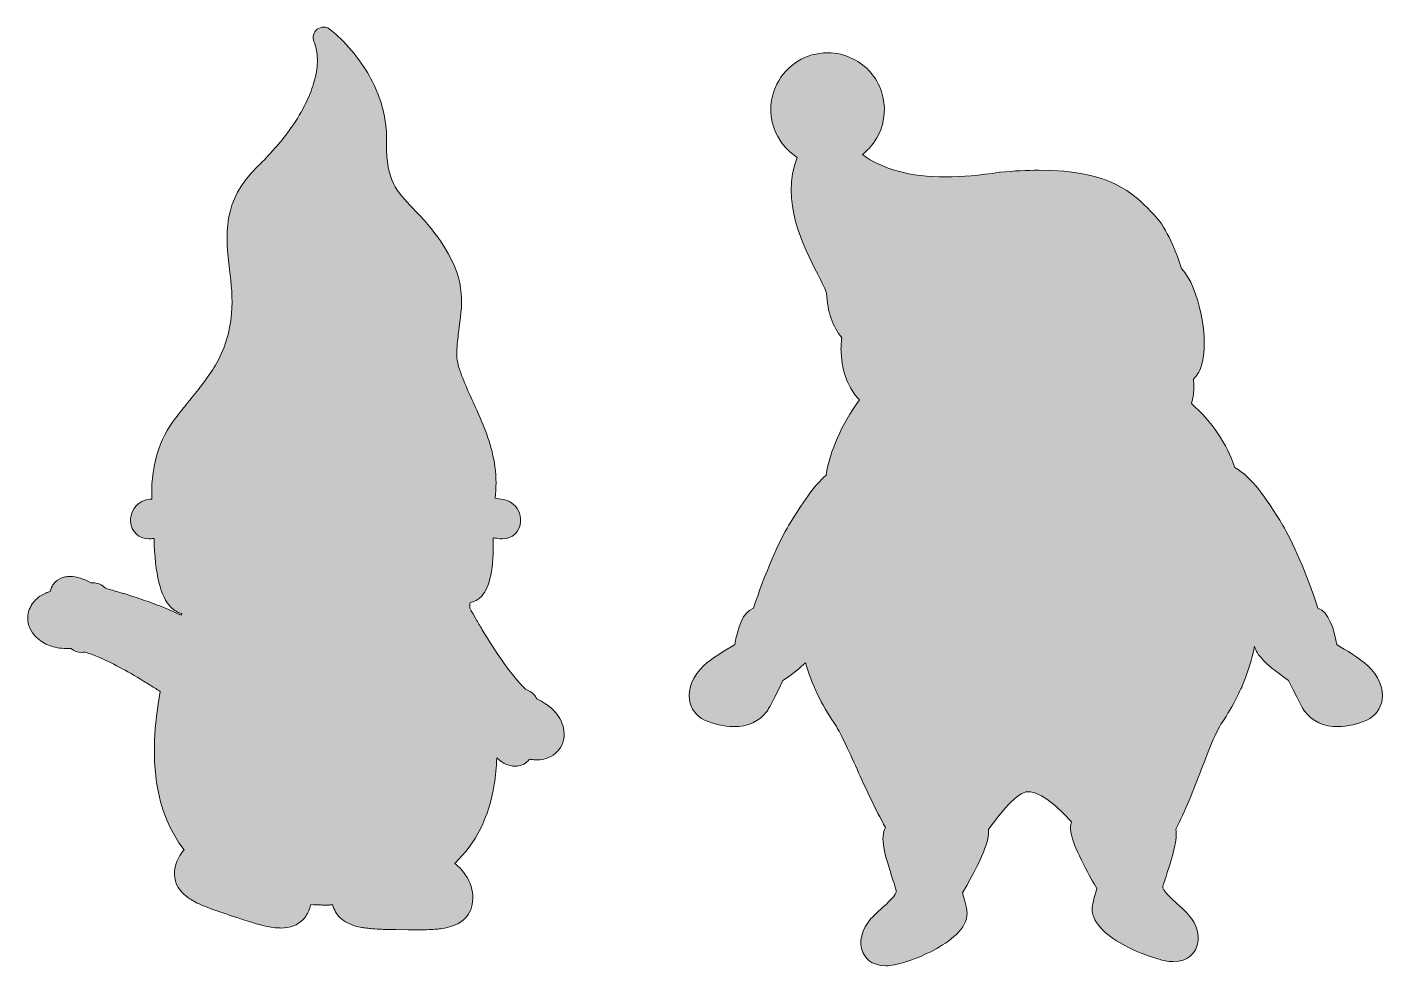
# Model space of a CAD drawing. Header units: inches. Extents: x -261 to 5410, y -3803 to -146.
# Drawn here: x 4453 to 5410, y -3803 to -3141 of the extents above; entities that cross this region are included whole.
import ezdxf

# ---------------------------------------------------------------- set-up
doc = ezdxf.new("R2010")
doc.units = ezdxf.units.IN
doc.header["$MEASUREMENT"] = 0
doc.layers.add('Layer 1', color=7, linetype='Continuous')

# ---------------------------------------------------------------- blocks, each defined once
blk = doc.blocks.new('block 44')
at = {"layer": 'Layer 1', "true_color": 0x2d2932}
h = blk.add_hatch(color=250, dxfattribs=at)
h.dxf.hatch_style = 2
edge = h.paths.add_edge_path()
edge.add_spline(control_points=[(4831.18, -3635.01), (4832.49, -3640.85), (4831.34, -3646.38), (4827.97, -3650.59), (4827.46, -3651.23), (4826.85, -3651.87), (4826.12, -3652.54), (4825.43, -3653.16), (4824.67, -3653.75), (4823.85, -3654.29), (4821.9, -3655.58), (4819.7, -3656.51), (4817.3, -3657.06), (4815.59, -3657.46), (4813.84, -3657.66), (4812.11, -3657.66), (4811.89, -3657.66), (4811.68, -3657.66), (4811.47, -3657.65), (4809.99, -3657.6), (4808.57, -3657.44), (4807.2, -3657.16), (4807.14, -3657.23), (4807.09, -3657.3), (4807.03, -3657.37), (4806.02, -3658.67), (4804.74, -3659.75), (4803.24, -3660.59), (4802.9, -3660.78), (4802.55, -3660.96), (4802.18, -3661.12), (4800.65, -3661.82), (4798.98, -3662.17), (4797.23, -3662.17), (4796.6, -3662.17), (4795.98, -3662.12), (4795.31, -3662.03), (4790.8, -3661.39), (4787, -3658.71), (4784.6, -3656.57), (4784.45, -3656.44), (4784.3, -3656.3), (4784.15, -3656.16), (4783.95, -3662.74), (4783.36, -3669.05), (4782.41, -3675.01), (4778.71, -3698.05), (4769.35, -3716.72), (4754.57, -3730.63), (4757.63, -3733.14), (4760.21, -3735.95), (4762.23, -3738.99), (4765.6, -3744.08), (4767.35, -3749.76), (4767.28, -3755.41), (4767.2, -3761.31), (4765.26, -3766.13), (4761.51, -3769.73), (4760.45, -3770.75), (4759.23, -3771.68), (4757.9, -3772.48), (4754.65, -3774.44), (4750.61, -3775.77), (4745.54, -3776.56), (4744.92, -3776.66), (4744.28, -3776.75), (4743.63, -3776.83), (4742.31, -3776.99), (4740.89, -3777.13), (4739.41, -3777.23), (4737.39, -3777.37), (4735.21, -3777.46), (4732.74, -3777.5), (4731.47, -3777.52), (4730.19, -3777.53), (4728.91, -3777.53), (4728.91, -3777.53), (4728.75, -3777.53), (4728.75, -3777.53), (4726.36, -3777.53), (4723.91, -3777.5), (4721.37, -3777.46), (4721.37, -3777.46), (4713.09, -3777.35), (4713.09, -3777.35), (4710.75, -3777.32), (4708.49, -3777.29), (4706.31, -3777.24), (4704.72, -3777.2), (4703.18, -3777.15), (4701.67, -3777.09), (4699.18, -3776.98), (4697, -3776.84), (4695.02, -3776.65), (4693.8, -3776.53), (4692.61, -3776.4), (4691.46, -3776.23), (4690.58, -3776.11), (4689.72, -3775.97), (4688.88, -3775.82), (4687.28, -3775.52), (4685.87, -3775.2), (4684.57, -3774.84), (4682.53, -3774.26), (4680.63, -3773.53), (4678.93, -3772.66), (4676.93, -3771.65), (4675.18, -3770.42), (4673.71, -3769.02), (4671.11, -3766.53), (4669.37, -3763.48), (4668.52, -3759.92), (4667.86, -3759.94), (4667.2, -3759.95), (4666.54, -3759.97), (4666.17, -3760.02), (4665.79, -3760.05), (4665.42, -3760.05), (4665, -3760.05), (4664.6, -3760.04), (4664.2, -3760.04), (4664.2, -3760.04), (4663.44, -3760.02), (4663.44, -3760.02), (4663.44, -3760.02), (4662.58, -3760.04), (4662.58, -3760.04), (4662.31, -3760.06), (4662.03, -3760.07), (4661.76, -3760.07), (4661.28, -3760.07), (4660.82, -3760.03), (4660.38, -3759.97), (4657.9, -3759.91), (4655.42, -3759.82), (4652.98, -3759.69), (4652.79, -3760.49), (4652.57, -3761.27), (4652.31, -3762.05), (4651.36, -3764.91), (4650.02, -3767.39), (4648.32, -3769.42), (4648.03, -3769.76), (4647.74, -3770.07), (4647.44, -3770.38), (4643.67, -3774.27), (4638.43, -3776.24), (4631.88, -3776.24), (4630.65, -3776.24), (4629.35, -3776.17), (4627.91, -3776.02), (4626.12, -3775.84), (4624.26, -3775.55), (4622.21, -3775.12), (4620.51, -3774.77), (4618.73, -3774.35), (4616.78, -3773.83), (4616.78, -3773.83), (4616.61, -3773.78), (4616.61, -3773.78), (4615.25, -3773.41), (4613.85, -3773.01), (4612.42, -3772.58), (4611.55, -3772.32), (4610.67, -3772.04), (4609.78, -3771.76), (4609.78, -3771.76), (4609.57, -3771.7), (4609.57, -3771.7), (4606.69, -3770.79), (4603.69, -3769.8), (4600.58, -3768.76), (4600.58, -3768.76), (4595.48, -3767.07), (4595.48, -3767.07), (4591.42, -3765.73), (4587.57, -3764.46), (4583.95, -3763.15), (4581.38, -3762.23), (4579.16, -3761.36), (4577.14, -3760.51), (4575.12, -3759.65), (4573.33, -3758.82), (4571.69, -3757.96), (4570.17, -3757.16), (4568.84, -3756.38), (4567.61, -3755.58), (4567.18, -3755.29), (4566.78, -3755.01), (4566.38, -3754.72), (4564.25, -3753.19), (4562.44, -3751.51), (4561.01, -3749.73), (4556.7, -3744.36), (4555.65, -3737.81), (4557.98, -3730.79), (4558.62, -3728.87), (4559.51, -3726.97), (4560.63, -3725.12), (4561.51, -3723.69), (4562.52, -3722.33), (4563.65, -3721.05), (4543.46, -3695.26), (4537.8, -3657.78), (4546.81, -3609.48), (4546.58, -3609.33), (4546.35, -3609.19), (4546.12, -3609.04), (4545.01, -3608.32), (4543.88, -3607.6), (4542.74, -3606.87), (4541.56, -3606.12), (4540.4, -3605.39), (4539.23, -3604.66), (4537.87, -3603.81), (4536.48, -3602.96), (4535.08, -3602.1), (4522.82, -3594.63), (4512.17, -3588.95), (4503.43, -3585.23), (4501.97, -3584.61), (4500.54, -3584.03), (4499.18, -3583.52), (4498.05, -3583.09), (4496.94, -3582.69), (4495.85, -3582.33), (4495.85, -3582.33), (4495.67, -3582.3), (4495.67, -3582.3), (4495.67, -3582.3), (4495.39, -3582.18), (4495.39, -3582.18), (4494.76, -3581.98), (4494.13, -3581.79), (4493.53, -3581.61), (4492.83, -3581.74), (4492.12, -3581.81), (4491.41, -3581.81), (4488.65, -3581.81), (4485.98, -3580.86), (4483.86, -3579.18), (4483.23, -3579.2), (4482.63, -3579.22), (4482.06, -3579.22), (4481, -3579.22), (4479.9, -3579.18), (4478.79, -3579.1), (4474.61, -3578.81), (4470.78, -3577.94), (4467.43, -3576.52), (4465.79, -3575.83), (4464.24, -3574.99), (4462.82, -3574.02), (4461.1, -3572.85), (4459.56, -3571.48), (4458.23, -3569.94), (4458.11, -3569.82), (4458, -3569.7), (4457.9, -3569.57), (4454.5, -3565.45), (4452.93, -3560.57), (4453.45, -3555.8), (4453.65, -3553.9), (4454.17, -3552.05), (4455, -3550.31), (4455.42, -3549.42), (4455.92, -3548.55), (4456.48, -3547.72), (4457.03, -3546.91), (4457.66, -3546.12), (4458.35, -3545.38), (4459.04, -3544.64), (4459.82, -3543.91), (4460.66, -3543.24), (4462.27, -3541.95), (4464.11, -3540.86), (4466.1, -3540.02), (4467.13, -3539.58), (4468.18, -3539.22), (4469.25, -3538.93), (4469.42, -3537.93), (4469.72, -3536.96), (4470.14, -3536.01), (4470.23, -3535.83), (4470.32, -3535.64), (4470.41, -3535.45), (4470.83, -3534.63), (4471.34, -3533.85), (4471.91, -3533.13), (4472.2, -3532.77), (4472.51, -3532.43), (4472.89, -3532.07), (4474.69, -3530.31), (4477.04, -3529.15), (4479.85, -3528.64), (4480.9, -3528.45), (4482.02, -3528.36), (4483.15, -3528.36), (4487.96, -3528.36), (4493.49, -3530.04), (4497.86, -3532.76), (4498.3, -3532.71), (4498.74, -3532.68), (4499.18, -3532.68), (4502.61, -3532.68), (4505.87, -3534.15), (4508.13, -3536.61), (4509.6, -3537.01), (4511.37, -3537.5), (4513.38, -3538.08), (4514.46, -3538.39), (4515.61, -3538.73), (4516.82, -3539.08), (4516.82, -3539.08), (4519.88, -3540), (4519.88, -3540), (4520.81, -3540.28), (4521.75, -3540.57), (4522.72, -3540.87), (4522.72, -3540.87), (4524.88, -3541.55), (4524.88, -3541.55), (4529.56, -3543.03), (4534.1, -3544.55), (4538.37, -3546.07), (4539.12, -3546.34), (4539.87, -3546.61), (4540.62, -3546.89), (4545.47, -3548.66), (4550.01, -3550.45), (4554.1, -3552.21), (4556.06, -3553.06), (4557.94, -3553.91), (4559.69, -3554.73), (4559.9, -3554.83), (4560.42, -3555.09), (4560.42, -3555.09), (4560.82, -3555.28), (4561.21, -3555.49), (4561.6, -3555.7), (4561.75, -3555.28), (4561.9, -3554.86), (4562.05, -3554.45), (4559.2, -3553.82), (4556.57, -3552.34), (4554.31, -3550.07), (4547.11, -3542.85), (4543.13, -3526.5), (4542.46, -3501.44), (4541.76, -3501.54), (4541.06, -3501.63), (4540.36, -3501.71), (4539.79, -3501.77), (4539.23, -3501.81), (4538.68, -3501.81), (4531.72, -3501.81), (4526.36, -3496.64), (4525.94, -3489.51), (4525.63, -3484.21), (4528.11, -3479.14), (4532.41, -3476.29), (4534.28, -3475.06), (4536.38, -3474.3), (4538.66, -3474.03), (4539.4, -3473.94), (4540.15, -3473.84), (4540.91, -3473.72), (4540.51, -3465.23), (4541.06, -3453.87), (4544.68, -3441.82), (4547.5, -3432.48), (4551.8, -3424.03), (4557.49, -3416.7), (4557.49, -3416.7), (4558.66, -3415.21), (4558.66, -3415.21), (4561.62, -3411.42), (4564.47, -3407.89), (4567.37, -3404.31), (4567.37, -3404.31), (4567.86, -3403.7), (4567.86, -3403.7), (4571.17, -3399.61), (4574.13, -3395.93), (4576.88, -3392.31), (4580.6, -3387.42), (4583.43, -3383.25), (4585.8, -3379.21), (4592.3, -3368.13), (4595.79, -3356.86), (4597.12, -3342.69), (4598.1, -3332.24), (4596.89, -3321.86), (4595.72, -3311.82), (4592.95, -3288.07), (4590.08, -3263.52), (4615.62, -3238.99), (4624.07, -3230.87), (4631.5, -3222.41), (4637.71, -3213.84), (4641.89, -3208.09), (4645.49, -3202.3), (4648.41, -3196.64), (4650.91, -3191.83), (4652.93, -3187.06), (4654.43, -3182.46), (4655.98, -3177.74), (4656.98, -3173.18), (4657.4, -3168.91), (4657.87, -3164.21), (4657.64, -3159.8), (4656.72, -3155.81), (4656.31, -3154), (4655.81, -3152.4), (4655.2, -3150.9), (4653.95, -3147.89), (4654.88, -3144.39), (4657.46, -3142.39), (4658.72, -3141.41), (4660.3, -3140.87), (4661.91, -3140.87), (4663.47, -3140.87), (4665.02, -3141.38), (4666.27, -3142.32), (4666.99, -3142.86), (4670.86, -3145.84), (4676.02, -3151.08), (4681.33, -3156.48), (4686.09, -3162.35), (4690.19, -3168.53), (4693.97, -3174.23), (4697.15, -3180.18), (4699.64, -3186.22), (4702.04, -3192.04), (4703.83, -3198.02), (4704.96, -3203.99), (4706.03, -3209.67), (4706.52, -3215.47), (4706.42, -3221.23), (4706.42, -3221.23), (4706.41, -3222.78), (4706.41, -3222.78), (4706.24, -3249.24), (4713.35, -3256.6), (4725.13, -3268.79), (4730.92, -3274.79), (4737.48, -3281.57), (4744.41, -3291.68), (4762.3, -3317.77), (4760.17, -3333.81), (4757.7, -3352.39), (4757.54, -3353.6), (4757.38, -3354.82), (4757.23, -3356.05), (4756.69, -3360.21), (4756.17, -3364.77), (4755.92, -3369.93), (4755.75, -3373.54), (4756.46, -3377.77), (4758.09, -3382.87), (4759.67, -3387.81), (4761.99, -3393.16), (4764.05, -3397.74), (4764.96, -3399.75), (4765.89, -3401.79), (4766.85, -3403.88), (4768.1, -3406.6), (4769.36, -3409.36), (4770.61, -3412.17), (4775.6, -3423.37), (4780.96, -3436.74), (4782.89, -3451.06), (4783.9, -3458.55), (4783.92, -3465.97), (4782.95, -3473.12), (4784.74, -3473.52), (4786.51, -3473.82), (4788.29, -3474.03), (4790.56, -3474.3), (4792.66, -3475.06), (4794.53, -3476.3), (4798.83, -3479.14), (4801.3, -3484.21), (4800.99, -3489.51), (4800.58, -3496.64), (4795.25, -3501.81), (4788.32, -3501.81), (4787.75, -3501.81), (4787.16, -3501.78), (4786.59, -3501.71), (4784.96, -3501.52), (4783.31, -3501.28), (4781.65, -3501), (4782.11, -3522.67), (4779.42, -3535.89), (4773.3, -3542.36), (4771.08, -3544.71), (4768.31, -3546.22), (4765.34, -3546.72), (4765.27, -3548), (4765.19, -3549.28), (4765.09, -3550.57), (4765.83, -3551.9), (4766.61, -3553.29), (4767.44, -3554.74), (4767.44, -3554.74), (4769.46, -3558.27), (4769.46, -3558.27), (4770.15, -3559.45), (4770.84, -3560.64), (4771.56, -3561.86), (4772.34, -3563.18), (4773.13, -3564.52), (4773.95, -3565.88), (4783.77, -3582.22), (4792.55, -3594.76), (4800.05, -3603.16), (4800.5, -3603.66), (4800.95, -3604.15), (4801.4, -3604.63), (4801.4, -3604.63), (4801.99, -3605.26), (4802.2, -3605.49), (4802.41, -3605.71), (4803.04, -3606.35), (4803.04, -3606.35), (4803.65, -3606.96), (4804.26, -3607.55), (4804.85, -3608.11), (4806.93, -3608.72), (4808.84, -3609.92), (4810.36, -3611.59), (4811.19, -3612.51), (4811.88, -3613.55), (4812.39, -3614.66), (4813.07, -3614.97), (4813.74, -3615.3), (4814.39, -3615.64), (4815.45, -3616.18), (4816.47, -3616.77), (4817.45, -3617.37), (4818.06, -3617.74), (4818.67, -3618.14), (4819.28, -3618.56), (4822.28, -3620.65), (4824.79, -3623.01), (4826.74, -3625.57), (4827.45, -3626.51), (4828.1, -3627.49), (4828.67, -3628.5), (4829.83, -3630.57), (4830.68, -3632.76), (4831.18, -3635.01)], knot_values=[0, 0, 0, 0, 1, 1, 1, 2, 2, 2, 3, 3, 3, 4, 4, 4, 5, 5, 5, 6, 6, 6, 7, 7, 7, 8, 8, 8, 9, 9, 9, 10, 10, 10, 11, 11, 11, 12, 12, 12, 13, 13, 13, 14, 14, 14, 15, 15, 15, 16, 16, 16, 17, 17, 17, 18, 18, 18, 19, 19, 19, 20, 20, 20, 21, 21, 21, 22, 22, 22, 23, 23, 23, 24, 24, 24, 25, 25, 25, 26, 26, 26, 27, 27, 27, 28, 28, 28, 29, 29, 29, 30, 30, 30, 31, 31, 31, 32, 32, 32, 33, 33, 33, 34, 34, 34, 35, 35, 35, 36, 36, 36, 37, 37, 37, 38, 38, 38, 39, 39, 39, 40, 40, 40, 41, 41, 41, 42, 42, 42, 43, 43, 43, 44, 44, 44, 45, 45, 45, 46, 46, 46, 47, 47, 47, 48, 48, 48, 49, 49, 49, 50, 50, 50, 51, 51, 51, 52, 52, 52, 53, 53, 53, 54, 54, 54, 55, 55, 55, 56, 56, 56, 57, 57, 57, 58, 58, 58, 59, 59, 59, 60, 60, 60, 61, 61, 61, 62, 62, 62, 63, 63, 63, 64, 64, 64, 65, 65, 65, 66, 66, 66, 67, 67, 67, 68, 68, 68, 69, 69, 69, 70, 70, 70, 71, 71, 71, 72, 72, 72, 73, 73, 73, 74, 74, 74, 75, 75, 75, 76, 76, 76, 77, 77, 77, 78, 78, 78, 79, 79, 79, 80, 80, 80, 81, 81, 81, 82, 82, 82, 83, 83, 83, 84, 84, 84, 85, 85, 85, 86, 86, 86, 87, 87, 87, 88, 88, 88, 89, 89, 89, 90, 90, 90, 91, 91, 91, 92, 92, 92, 93, 93, 93, 94, 94, 94, 95, 95, 95, 96, 96, 96, 97, 97, 97, 98, 98, 98, 99, 99, 99, 100, 100, 100, 101, 101, 101, 102, 102, 102, 103, 103, 103, 104, 104, 104, 105, 105, 105, 106, 106, 106, 107, 107, 107, 108, 108, 108, 109, 109, 109, 110, 110, 110, 111, 111, 111, 112, 112, 112, 113, 113, 113, 114, 114, 114, 115, 115, 115, 116, 116, 116, 117, 117, 117, 118, 118, 118, 119, 119, 119, 120, 120, 120, 121, 121, 121, 122, 122, 122, 123, 123, 123, 124, 124, 124, 125, 125, 125, 126, 126, 126, 127, 127, 127, 128, 128, 128, 129, 129, 129, 130, 130, 130, 131, 131, 131, 132, 132, 132, 133, 133, 133, 134, 134, 134, 135, 135, 135, 136, 136, 136, 137, 137, 137, 138, 138, 138, 139, 139, 139, 140, 140, 140, 141, 141, 141, 142, 142, 142, 143, 143, 143, 144, 144, 144, 145, 145, 145, 146, 146, 146, 147, 147, 147, 148, 148, 148, 149, 149, 149, 150, 150, 150, 151, 151, 151, 152, 152, 152, 153, 153, 153, 154, 154, 154, 155, 155, 155, 156, 156, 156, 157, 157, 157, 158, 158, 158, 159, 159, 159, 160, 160, 160, 161, 161, 161, 162, 162, 162, 163, 163, 163, 164, 164, 164, 165, 165, 165, 166, 166, 166, 167, 167, 167, 168, 168, 168, 169, 169, 169, 170, 170, 170, 171, 171, 171, 172, 172, 172, 173, 173, 173, 174, 174, 174, 175, 175, 175, 176, 176, 176, 177, 177, 177, 178, 178, 178, 179, 179, 179, 180, 180, 180, 181, 181, 181, 182, 182, 182, 183, 183, 183, 184, 184, 184, 184], degree=3, periodic=1)
h = blk.add_hatch(color=250, dxfattribs=at)
h.dxf.hatch_style = 2
edge = h.paths.add_edge_path()
edge.add_spline(control_points=[(5408.62, -3615.36), (5407.67, -3621.6), (5403.76, -3626.78), (5397.9, -3629.55), (5391.65, -3632.52), (5384.22, -3634.22), (5377.52, -3634.22), (5367.42, -3634.22), (5359.3, -3630.52), (5354.05, -3623.52), (5353.61, -3622.94), (5352.27, -3621.16), (5342.67, -3601.61), (5323.49, -3588.69), (5319.45, -3581.43), (5318.67, -3577.55), (5316.62, -3587.34), (5313.58, -3596.9), (5309.59, -3606.11), (5309.59, -3606.11), (5309.59, -3606.53), (5309.59, -3606.53), (5309.59, -3606.53), (5309, -3607.46), (5309, -3607.46), (5308.09, -3609.52), (5307.13, -3611.56), (5306.15, -3613.53), (5303.1, -3619.64), (5299.58, -3625.64), (5295.7, -3631.35), (5291.61, -3637.37), (5286.47, -3650.65), (5281.03, -3664.72), (5275.65, -3678.61), (5269.61, -3694.25), (5263.07, -3706.6), (5264.38, -3713.84), (5261.22, -3724.32), (5256.21, -3739.9), (5255.44, -3742.3), (5254.7, -3744.61), (5254, -3746.85), (5253.21, -3749.38), (5260.75, -3756.15), (5264.38, -3759.4), (5267.12, -3761.86), (5269.69, -3764.17), (5271.89, -3766.62), (5278.52, -3774.01), (5280.75, -3783.38), (5277.58, -3790.49), (5276.31, -3793.32), (5272.2, -3799.91), (5261.36, -3799.91), (5260.89, -3799.91), (5260.41, -3799.9), (5259.91, -3799.87), (5252.65, -3799.49), (5238.75, -3794.72), (5227.59, -3788.79), (5216.66, -3782.99), (5203.71, -3773.71), (5204.09, -3762.5), (5204.17, -3760.21), (5205.25, -3755.44), (5207.32, -3748.32), (5205.2, -3744.67), (5201.58, -3738.31), (5198.19, -3731.68), (5188.98, -3713.66), (5187.75, -3706.14), (5189.6, -3701.26), (5179.9, -3691.19), (5168.47, -3680.14), (5158.8, -3680.14), (5151.07, -3680.14), (5139.59, -3695.19), (5130.99, -3706.66), (5131.59, -3711.51), (5129.71, -3722.58), (5112.66, -3751.38), (5114.72, -3758.47), (5115.81, -3763.21), (5115.89, -3765.5), (5116.27, -3776.74), (5103.31, -3786.02), (5092.38, -3791.83), (5081.22, -3797.75), (5067.33, -3802.51), (5060.06, -3802.89), (5059.57, -3802.91), (5059.09, -3802.93), (5058.62, -3802.93), (5047.78, -3802.93), (5043.67, -3796.33), (5042.4, -3793.5), (5039.23, -3786.38), (5041.46, -3777.01), (5048.1, -3769.63), (5050.31, -3767.16), (5052.88, -3764.85), (5055.6, -3762.41), (5058.94, -3759.41), (5066.77, -3752.39), (5065.98, -3749.88), (5065.28, -3747.62), (5064.54, -3745.31), (5063.79, -3742.98), (5057.49, -3723.37), (5054.29, -3712.42), (5058.42, -3705.33), (5051.09, -3692.53), (5044.32, -3677.53), (5038.28, -3664.17), (5032.24, -3650.78), (5026.53, -3638.16), (5021.9, -3631.35), (5017.6, -3625.02), (5013.75, -3618.35), (5010.47, -3611.52), (5009.8, -3610.12), (5009.13, -3608.66), (5008.48, -3607.2), (5008.48, -3607.2), (5008.22, -3606.7), (5008.22, -3606.7), (5008.22, -3606.7), (5008.19, -3606.53), (5008.19, -3606.53), (5005.74, -3600.91), (5003.65, -3595.15), (5001.91, -3589.28), (4998, -3592.99), (4992.7, -3597.11), (4986.02, -3601.61), (4976.42, -3621.16), (4975.08, -3622.94), (4974.63, -3623.53), (4969.39, -3630.52), (4961.28, -3634.22), (4951.17, -3634.22), (4944.47, -3634.22), (4937.04, -3632.52), (4930.79, -3629.55), (4924.93, -3626.78), (4921.02, -3621.61), (4920.07, -3615.36), (4918.83, -3607.22), (4922.63, -3598.16), (4930.25, -3591.14), (4935.41, -3586.39), (4946, -3579.89), (4951.97, -3576.37), (4954.13, -3565.09), (4957.67, -3553.13), (4965.34, -3550.59), (4972.49, -3527.69), (4984.3, -3501.66), (4990.03, -3492.37), (4999.73, -3476.65), (5007.42, -3464.74), (5016.46, -3456.85), (5019.34, -3439.39), (5027.21, -3421.56), (5039.91, -3403.77), (5032.13, -3395.76), (5027.91, -3384.75), (5027.04, -3370.3), (5026.84, -3366.97), (5027.03, -3363.5), (5027.63, -3359.95), (5021.07, -3352.12), (5017.49, -3341.84), (5016.69, -3328.62), (5016.47, -3326.76), (5012.91, -3319.8), (5010.56, -3315.2), (5000.48, -3295.53), (4983.94, -3263.21), (4995.99, -3232.74), (4988.28, -3227.84), (4982.52, -3220.49), (4979.58, -3211.7), (4976.19, -3201.56), (4976.95, -3190.71), (4981.73, -3181.14), (4988.54, -3167.46), (5002.28, -3158.96), (5017.58, -3158.96), (5023.81, -3158.96), (5029.8, -3160.37), (5035.41, -3163.17), (5044.98, -3167.94), (5052.12, -3176.15), (5055.51, -3186.29), (5058.91, -3196.43), (5058.15, -3207.29), (5053.37, -3216.86), (5050.64, -3222.35), (5046.79, -3227.04), (5042.04, -3230.69), (5056.3, -3241.29), (5075.6, -3246.46), (5100.79, -3246.46), (5112.23, -3246.46), (5124.98, -3245.38), (5138.7, -3243.25), (5138.82, -3243.23), (5138.99, -3243.21), (5139.16, -3243.19), (5148.96, -3242.25), (5158.19, -3241.78), (5166.6, -3241.78), (5217.27, -3241.78), (5233.5, -3258.48), (5245.35, -3270.68), (5246.24, -3271.59), (5247.03, -3272.41), (5247.82, -3273.19), (5254.82, -3280.2), (5262.65, -3295.69), (5267.1, -3311.23), (5267.17, -3311.3), (5267.24, -3311.37), (5267.3, -3311.44), (5279.47, -3323.6), (5287.18, -3362.22), (5281.01, -3380.26), (5279.74, -3383.99), (5277.9, -3386.93), (5275.54, -3389.04), (5275.72, -3391.16), (5275.81, -3393.35), (5275.81, -3395.56), (5275.81, -3399.22), (5275.24, -3402.86), (5274.13, -3406.43), (5288.68, -3419.25), (5298.99, -3434.41), (5304.83, -3451.55), (5317.11, -3458.48), (5326.31, -3472.37), (5338.65, -3492.36), (5344.39, -3501.67), (5356.2, -3527.7), (5363.35, -3550.59), (5371.01, -3553.14), (5374.55, -3565.09), (5376.71, -3576.37), (5382.68, -3579.89), (5393.28, -3586.39), (5398.43, -3591.14), (5406.05, -3598.15), (5409.86, -3607.21), (5408.62, -3615.36)], knot_values=[0, 0, 0, 0, 1, 1, 1, 2, 2, 2, 3, 3, 3, 4, 4, 4, 5, 5, 5, 6, 6, 6, 7, 7, 7, 8, 8, 8, 9, 9, 9, 10, 10, 10, 11, 11, 11, 12, 12, 12, 13, 13, 13, 14, 14, 14, 15, 15, 15, 16, 16, 16, 17, 17, 17, 18, 18, 18, 19, 19, 19, 20, 20, 20, 21, 21, 21, 22, 22, 22, 23, 23, 23, 24, 24, 24, 25, 25, 25, 26, 26, 26, 27, 27, 27, 28, 28, 28, 29, 29, 29, 30, 30, 30, 31, 31, 31, 32, 32, 32, 33, 33, 33, 34, 34, 34, 35, 35, 35, 36, 36, 36, 37, 37, 37, 38, 38, 38, 39, 39, 39, 40, 40, 40, 41, 41, 41, 42, 42, 42, 43, 43, 43, 44, 44, 44, 45, 45, 45, 46, 46, 46, 47, 47, 47, 48, 48, 48, 49, 49, 49, 50, 50, 50, 51, 51, 51, 52, 52, 52, 53, 53, 53, 54, 54, 54, 55, 55, 55, 56, 56, 56, 57, 57, 57, 58, 58, 58, 59, 59, 59, 60, 60, 60, 61, 61, 61, 62, 62, 62, 63, 63, 63, 64, 64, 64, 65, 65, 65, 66, 66, 66, 67, 67, 67, 68, 68, 68, 69, 69, 69, 70, 70, 70, 71, 71, 71, 72, 72, 72, 73, 73, 73, 74, 74, 74, 75, 75, 75, 76, 76, 76, 77, 77, 77, 78, 78, 78, 79, 79, 79, 80, 80, 80, 81, 81, 81, 82, 82, 82, 83, 83, 83, 84, 84, 84, 85, 85, 85, 85], degree=3, periodic=1)
at = {"layer": 'Layer 1', "lineweight": 0}
for points, knots in [([(4831.18, -3635.01), (4832.49, -3640.85), (4831.34, -3646.38), (4827.97, -3650.59), (4827.46, -3651.23), (4826.85, -3651.87), (4826.12, -3652.54), (4825.43, -3653.16), (4824.67, -3653.75), (4823.85, -3654.29), (4821.9, -3655.58), (4819.7, -3656.51), (4817.3, -3657.06), (4815.59, -3657.46), (4813.84, -3657.66), (4812.11, -3657.66), (4811.89, -3657.66), (4811.68, -3657.66), (4811.47, -3657.65), (4809.99, -3657.6), (4808.57, -3657.44), (4807.2, -3657.16), (4807.14, -3657.23), (4807.09, -3657.3), (4807.03, -3657.37), (4806.02, -3658.67), (4804.74, -3659.75), (4803.24, -3660.59), (4802.9, -3660.78), (4802.55, -3660.96), (4802.18, -3661.12), (4800.65, -3661.82), (4798.98, -3662.17), (4797.23, -3662.17), (4796.6, -3662.17), (4795.98, -3662.12), (4795.31, -3662.03), (4790.8, -3661.39), (4787, -3658.71), (4784.6, -3656.57), (4784.45, -3656.44), (4784.3, -3656.3), (4784.15, -3656.16), (4783.95, -3662.74), (4783.36, -3669.05), (4782.41, -3675.01), (4778.71, -3698.05), (4769.35, -3716.72), (4754.57, -3730.63), (4757.63, -3733.14), (4760.21, -3735.95), (4762.23, -3738.99), (4765.6, -3744.08), (4767.35, -3749.76), (4767.28, -3755.41), (4767.2, -3761.31), (4765.26, -3766.13), (4761.51, -3769.73), (4760.45, -3770.75), (4759.23, -3771.68), (4757.9, -3772.48), (4754.65, -3774.44), (4750.61, -3775.77), (4745.54, -3776.56), (4744.92, -3776.66), (4744.28, -3776.75), (4743.63, -3776.83), (4742.31, -3776.99), (4740.89, -3777.13), (4739.41, -3777.23), (4737.39, -3777.37), (4735.21, -3777.46), (4732.74, -3777.5), (4731.47, -3777.52), (4730.19, -3777.53), (4728.91, -3777.53), (4728.91, -3777.53), (4728.75, -3777.53), (4728.75, -3777.53), (4726.36, -3777.53), (4723.91, -3777.5), (4721.37, -3777.46), (4721.37, -3777.46), (4713.09, -3777.35), (4713.09, -3777.35), (4710.75, -3777.32), (4708.49, -3777.29), (4706.31, -3777.24), (4704.72, -3777.2), (4703.18, -3777.15), (4701.67, -3777.09), (4699.18, -3776.98), (4697, -3776.84), (4695.02, -3776.65), (4693.8, -3776.53), (4692.61, -3776.4), (4691.46, -3776.23), (4690.58, -3776.11), (4689.72, -3775.97), (4688.88, -3775.82), (4687.28, -3775.52), (4685.87, -3775.2), (4684.57, -3774.84), (4682.53, -3774.26), (4680.63, -3773.53), (4678.93, -3772.66), (4676.93, -3771.65), (4675.18, -3770.42), (4673.71, -3769.02), (4671.11, -3766.53), (4669.37, -3763.48), (4668.52, -3759.92), (4667.86, -3759.94), (4667.2, -3759.95), (4666.54, -3759.97), (4666.17, -3760.02), (4665.79, -3760.05), (4665.42, -3760.05), (4665, -3760.05), (4664.6, -3760.04), (4664.2, -3760.04), (4664.2, -3760.04), (4663.44, -3760.02), (4663.44, -3760.02), (4663.44, -3760.02), (4662.58, -3760.04), (4662.58, -3760.04), (4662.31, -3760.06), (4662.03, -3760.07), (4661.76, -3760.07), (4661.28, -3760.07), (4660.82, -3760.03), (4660.38, -3759.97), (4657.9, -3759.91), (4655.42, -3759.82), (4652.98, -3759.69), (4652.79, -3760.49), (4652.57, -3761.27), (4652.31, -3762.05), (4651.36, -3764.91), (4650.02, -3767.39), (4648.32, -3769.42), (4648.03, -3769.76), (4647.74, -3770.07), (4647.44, -3770.38), (4643.67, -3774.27), (4638.43, -3776.24), (4631.88, -3776.24), (4630.65, -3776.24), (4629.35, -3776.17), (4627.91, -3776.02), (4626.12, -3775.84), (4624.26, -3775.55), (4622.21, -3775.12), (4620.51, -3774.77), (4618.73, -3774.35), (4616.78, -3773.83), (4616.78, -3773.83), (4616.61, -3773.78), (4616.61, -3773.78), (4615.25, -3773.41), (4613.85, -3773.01), (4612.42, -3772.58), (4611.55, -3772.32), (4610.67, -3772.04), (4609.78, -3771.76), (4609.78, -3771.76), (4609.57, -3771.7), (4609.57, -3771.7), (4606.69, -3770.79), (4603.69, -3769.8), (4600.58, -3768.76), (4600.58, -3768.76), (4595.48, -3767.07), (4595.48, -3767.07), (4591.42, -3765.73), (4587.57, -3764.46), (4583.95, -3763.15), (4581.38, -3762.23), (4579.16, -3761.36), (4577.14, -3760.51), (4575.12, -3759.65), (4573.33, -3758.82), (4571.69, -3757.96), (4570.17, -3757.16), (4568.84, -3756.38), (4567.61, -3755.58), (4567.18, -3755.29), (4566.78, -3755.01), (4566.38, -3754.72), (4564.25, -3753.19), (4562.44, -3751.51), (4561.01, -3749.73), (4556.7, -3744.36), (4555.65, -3737.81), (4557.98, -3730.79), (4558.62, -3728.87), (4559.51, -3726.97), (4560.63, -3725.12), (4561.51, -3723.69), (4562.52, -3722.33), (4563.65, -3721.05), (4543.46, -3695.26), (4537.8, -3657.78), (4546.81, -3609.48), (4546.58, -3609.33), (4546.35, -3609.19), (4546.12, -3609.04), (4545.01, -3608.32), (4543.88, -3607.6), (4542.74, -3606.87), (4541.56, -3606.12), (4540.4, -3605.39), (4539.23, -3604.66), (4537.87, -3603.81), (4536.48, -3602.96), (4535.08, -3602.1), (4522.82, -3594.63), (4512.17, -3588.95), (4503.43, -3585.23), (4501.97, -3584.61), (4500.54, -3584.03), (4499.18, -3583.52), (4498.05, -3583.09), (4496.94, -3582.69), (4495.85, -3582.33), (4495.85, -3582.33), (4495.67, -3582.3), (4495.67, -3582.3), (4495.67, -3582.3), (4495.39, -3582.18), (4495.39, -3582.18), (4494.76, -3581.98), (4494.13, -3581.79), (4493.53, -3581.61), (4492.83, -3581.74), (4492.12, -3581.81), (4491.41, -3581.81), (4488.65, -3581.81), (4485.98, -3580.86), (4483.86, -3579.18), (4483.23, -3579.2), (4482.63, -3579.22), (4482.06, -3579.22), (4481, -3579.22), (4479.9, -3579.18), (4478.79, -3579.1), (4474.61, -3578.81), (4470.78, -3577.94), (4467.43, -3576.52), (4465.79, -3575.83), (4464.24, -3574.99), (4462.82, -3574.02), (4461.1, -3572.85), (4459.56, -3571.48), (4458.23, -3569.94), (4458.11, -3569.82), (4458, -3569.7), (4457.9, -3569.57), (4454.5, -3565.45), (4452.93, -3560.57), (4453.45, -3555.8), (4453.65, -3553.9), (4454.17, -3552.05), (4455, -3550.31), (4455.42, -3549.42), (4455.92, -3548.55), (4456.48, -3547.72), (4457.03, -3546.91), (4457.66, -3546.12), (4458.35, -3545.38), (4459.04, -3544.64), (4459.82, -3543.91), (4460.66, -3543.24), (4462.27, -3541.95), (4464.11, -3540.86), (4466.1, -3540.02), (4467.13, -3539.58), (4468.18, -3539.22), (4469.25, -3538.93), (4469.42, -3537.93), (4469.72, -3536.96), (4470.14, -3536.01), (4470.23, -3535.83), (4470.32, -3535.64), (4470.41, -3535.45), (4470.83, -3534.63), (4471.34, -3533.85), (4471.91, -3533.13), (4472.2, -3532.77), (4472.51, -3532.43), (4472.89, -3532.07), (4474.69, -3530.31), (4477.04, -3529.15), (4479.85, -3528.64), (4480.9, -3528.45), (4482.02, -3528.36), (4483.15, -3528.36), (4487.96, -3528.36), (4493.49, -3530.04), (4497.86, -3532.76), (4498.3, -3532.71), (4498.74, -3532.68), (4499.18, -3532.68), (4502.61, -3532.68), (4505.87, -3534.15), (4508.13, -3536.61), (4509.6, -3537.01), (4511.37, -3537.5), (4513.38, -3538.08), (4514.46, -3538.39), (4515.61, -3538.73), (4516.82, -3539.08), (4516.82, -3539.08), (4519.88, -3540), (4519.88, -3540), (4520.81, -3540.28), (4521.75, -3540.57), (4522.72, -3540.87), (4522.72, -3540.87), (4524.88, -3541.55), (4524.88, -3541.55), (4529.56, -3543.03), (4534.1, -3544.55), (4538.37, -3546.07), (4539.12, -3546.34), (4539.87, -3546.61), (4540.62, -3546.89), (4545.47, -3548.66), (4550.01, -3550.45), (4554.1, -3552.21), (4556.06, -3553.06), (4557.94, -3553.91), (4559.69, -3554.73), (4559.9, -3554.83), (4560.42, -3555.09), (4560.42, -3555.09), (4560.82, -3555.28), (4561.21, -3555.49), (4561.6, -3555.7), (4561.75, -3555.28), (4561.9, -3554.86), (4562.05, -3554.45), (4559.2, -3553.82), (4556.57, -3552.34), (4554.31, -3550.07), (4547.11, -3542.85), (4543.13, -3526.5), (4542.46, -3501.44), (4541.76, -3501.54), (4541.06, -3501.63), (4540.36, -3501.71), (4539.79, -3501.77), (4539.23, -3501.81), (4538.68, -3501.81), (4531.72, -3501.81), (4526.36, -3496.64), (4525.94, -3489.51), (4525.63, -3484.21), (4528.11, -3479.14), (4532.41, -3476.29), (4534.28, -3475.06), (4536.38, -3474.3), (4538.66, -3474.03), (4539.4, -3473.94), (4540.15, -3473.84), (4540.91, -3473.72), (4540.51, -3465.23), (4541.06, -3453.87), (4544.68, -3441.82), (4547.5, -3432.48), (4551.8, -3424.03), (4557.49, -3416.7), (4557.49, -3416.7), (4558.66, -3415.21), (4558.66, -3415.21), (4561.62, -3411.42), (4564.47, -3407.89), (4567.37, -3404.31), (4567.37, -3404.31), (4567.86, -3403.7), (4567.86, -3403.7), (4571.17, -3399.61), (4574.13, -3395.93), (4576.88, -3392.31), (4580.6, -3387.42), (4583.43, -3383.25), (4585.8, -3379.21), (4592.3, -3368.13), (4595.79, -3356.86), (4597.12, -3342.69), (4598.1, -3332.24), (4596.89, -3321.86), (4595.72, -3311.82), (4592.95, -3288.07), (4590.08, -3263.52), (4615.62, -3238.99), (4624.07, -3230.87), (4631.5, -3222.41), (4637.71, -3213.84), (4641.89, -3208.09), (4645.49, -3202.3), (4648.41, -3196.64), (4650.91, -3191.83), (4652.93, -3187.06), (4654.43, -3182.46), (4655.98, -3177.74), (4656.98, -3173.18), (4657.4, -3168.91), (4657.87, -3164.21), (4657.64, -3159.8), (4656.72, -3155.81), (4656.31, -3154), (4655.81, -3152.4), (4655.2, -3150.9), (4653.95, -3147.89), (4654.88, -3144.39), (4657.46, -3142.39), (4658.72, -3141.41), (4660.3, -3140.87), (4661.91, -3140.87), (4663.47, -3140.87), (4665.02, -3141.38), (4666.27, -3142.32), (4666.99, -3142.86), (4670.86, -3145.84), (4676.02, -3151.08), (4681.33, -3156.48), (4686.09, -3162.35), (4690.19, -3168.53), (4693.97, -3174.23), (4697.15, -3180.18), (4699.64, -3186.22), (4702.04, -3192.04), (4703.83, -3198.02), (4704.96, -3203.99), (4706.03, -3209.67), (4706.52, -3215.47), (4706.42, -3221.23), (4706.42, -3221.23), (4706.41, -3222.78), (4706.41, -3222.78), (4706.24, -3249.24), (4713.35, -3256.6), (4725.13, -3268.79), (4730.92, -3274.79), (4737.48, -3281.57), (4744.41, -3291.68), (4762.3, -3317.77), (4760.17, -3333.81), (4757.7, -3352.39), (4757.54, -3353.6), (4757.38, -3354.82), (4757.23, -3356.05), (4756.69, -3360.21), (4756.17, -3364.77), (4755.92, -3369.93), (4755.75, -3373.54), (4756.46, -3377.77), (4758.09, -3382.87), (4759.67, -3387.81), (4761.99, -3393.16), (4764.05, -3397.74), (4764.96, -3399.75), (4765.89, -3401.79), (4766.85, -3403.88), (4768.1, -3406.6), (4769.36, -3409.36), (4770.61, -3412.17), (4775.6, -3423.37), (4780.96, -3436.74), (4782.89, -3451.06), (4783.9, -3458.55), (4783.92, -3465.97), (4782.95, -3473.12), (4784.74, -3473.52), (4786.51, -3473.82), (4788.29, -3474.03), (4790.56, -3474.3), (4792.66, -3475.06), (4794.53, -3476.3), (4798.83, -3479.14), (4801.3, -3484.21), (4800.99, -3489.51), (4800.58, -3496.64), (4795.25, -3501.81), (4788.32, -3501.81), (4787.75, -3501.81), (4787.16, -3501.78), (4786.59, -3501.71), (4784.96, -3501.52), (4783.31, -3501.28), (4781.65, -3501), (4782.11, -3522.67), (4779.42, -3535.89), (4773.3, -3542.36), (4771.08, -3544.71), (4768.31, -3546.22), (4765.34, -3546.72), (4765.27, -3548), (4765.19, -3549.28), (4765.09, -3550.57), (4765.83, -3551.9), (4766.61, -3553.29), (4767.44, -3554.74), (4767.44, -3554.74), (4769.46, -3558.27), (4769.46, -3558.27), (4770.15, -3559.45), (4770.84, -3560.64), (4771.56, -3561.86), (4772.34, -3563.18), (4773.13, -3564.52), (4773.95, -3565.88), (4783.77, -3582.22), (4792.55, -3594.76), (4800.05, -3603.16), (4800.5, -3603.66), (4800.95, -3604.15), (4801.4, -3604.63), (4801.4, -3604.63), (4801.99, -3605.26), (4802.2, -3605.49), (4802.41, -3605.71), (4803.04, -3606.35), (4803.04, -3606.35), (4803.65, -3606.96), (4804.26, -3607.55), (4804.85, -3608.11), (4806.93, -3608.72), (4808.84, -3609.92), (4810.36, -3611.59), (4811.19, -3612.51), (4811.88, -3613.55), (4812.39, -3614.66), (4813.07, -3614.97), (4813.74, -3615.3), (4814.39, -3615.64), (4815.45, -3616.18), (4816.47, -3616.77), (4817.45, -3617.37), (4818.06, -3617.74), (4818.67, -3618.14), (4819.28, -3618.56), (4822.28, -3620.65), (4824.79, -3623.01), (4826.74, -3625.57), (4827.45, -3626.51), (4828.1, -3627.49), (4828.67, -3628.5), (4829.83, -3630.57), (4830.68, -3632.76), (4831.18, -3635.01)], [0, 0, 0, 0, 1, 1, 1, 2, 2, 2, 3, 3, 3, 4, 4, 4, 5, 5, 5, 6, 6, 6, 7, 7, 7, 8, 8, 8, 9, 9, 9, 10, 10, 10, 11, 11, 11, 12, 12, 12, 13, 13, 13, 14, 14, 14, 15, 15, 15, 16, 16, 16, 17, 17, 17, 18, 18, 18, 19, 19, 19, 20, 20, 20, 21, 21, 21, 22, 22, 22, 23, 23, 23, 24, 24, 24, 25, 25, 25, 26, 26, 26, 27, 27, 27, 28, 28, 28, 29, 29, 29, 30, 30, 30, 31, 31, 31, 32, 32, 32, 33, 33, 33, 34, 34, 34, 35, 35, 35, 36, 36, 36, 37, 37, 37, 38, 38, 38, 39, 39, 39, 40, 40, 40, 41, 41, 41, 42, 42, 42, 43, 43, 43, 44, 44, 44, 45, 45, 45, 46, 46, 46, 47, 47, 47, 48, 48, 48, 49, 49, 49, 50, 50, 50, 51, 51, 51, 52, 52, 52, 53, 53, 53, 54, 54, 54, 55, 55, 55, 56, 56, 56, 57, 57, 57, 58, 58, 58, 59, 59, 59, 60, 60, 60, 61, 61, 61, 62, 62, 62, 63, 63, 63, 64, 64, 64, 65, 65, 65, 66, 66, 66, 67, 67, 67, 68, 68, 68, 69, 69, 69, 70, 70, 70, 71, 71, 71, 72, 72, 72, 73, 73, 73, 74, 74, 74, 75, 75, 75, 76, 76, 76, 77, 77, 77, 78, 78, 78, 79, 79, 79, 80, 80, 80, 81, 81, 81, 82, 82, 82, 83, 83, 83, 84, 84, 84, 85, 85, 85, 86, 86, 86, 87, 87, 87, 88, 88, 88, 89, 89, 89, 90, 90, 90, 91, 91, 91, 92, 92, 92, 93, 93, 93, 94, 94, 94, 95, 95, 95, 96, 96, 96, 97, 97, 97, 98, 98, 98, 99, 99, 99, 100, 100, 100, 101, 101, 101, 102, 102, 102, 103, 103, 103, 104, 104, 104, 105, 105, 105, 106, 106, 106, 107, 107, 107, 108, 108, 108, 109, 109, 109, 110, 110, 110, 111, 111, 111, 112, 112, 112, 113, 113, 113, 114, 114, 114, 115, 115, 115, 116, 116, 116, 117, 117, 117, 118, 118, 118, 119, 119, 119, 120, 120, 120, 121, 121, 121, 122, 122, 122, 123, 123, 123, 124, 124, 124, 125, 125, 125, 126, 126, 126, 127, 127, 127, 128, 128, 128, 129, 129, 129, 130, 130, 130, 131, 131, 131, 132, 132, 132, 133, 133, 133, 134, 134, 134, 135, 135, 135, 136, 136, 136, 137, 137, 137, 138, 138, 138, 139, 139, 139, 140, 140, 140, 141, 141, 141, 142, 142, 142, 143, 143, 143, 144, 144, 144, 145, 145, 145, 146, 146, 146, 147, 147, 147, 148, 148, 148, 149, 149, 149, 150, 150, 150, 151, 151, 151, 152, 152, 152, 153, 153, 153, 154, 154, 154, 155, 155, 155, 156, 156, 156, 157, 157, 157, 158, 158, 158, 159, 159, 159, 160, 160, 160, 161, 161, 161, 162, 162, 162, 163, 163, 163, 164, 164, 164, 165, 165, 165, 166, 166, 166, 167, 167, 167, 168, 168, 168, 169, 169, 169, 170, 170, 170, 171, 171, 171, 172, 172, 172, 173, 173, 173, 174, 174, 174, 175, 175, 175, 176, 176, 176, 177, 177, 177, 178, 178, 178, 179, 179, 179, 180, 180, 180, 181, 181, 181, 182, 182, 182, 183, 183, 183, 184, 184, 184, 184]), ([(5408.62, -3615.36), (5407.67, -3621.6), (5403.76, -3626.78), (5397.9, -3629.55), (5391.65, -3632.52), (5384.22, -3634.22), (5377.52, -3634.22), (5367.42, -3634.22), (5359.3, -3630.52), (5354.05, -3623.52), (5353.61, -3622.94), (5352.27, -3621.16), (5342.67, -3601.61), (5323.49, -3588.69), (5319.45, -3581.43), (5318.67, -3577.55), (5316.62, -3587.34), (5313.58, -3596.9), (5309.59, -3606.11), (5309.59, -3606.11), (5309.59, -3606.53), (5309.59, -3606.53), (5309.59, -3606.53), (5309, -3607.46), (5309, -3607.46), (5308.09, -3609.52), (5307.13, -3611.56), (5306.15, -3613.53), (5303.1, -3619.64), (5299.58, -3625.64), (5295.7, -3631.35), (5291.61, -3637.37), (5286.47, -3650.65), (5281.03, -3664.72), (5275.65, -3678.61), (5269.61, -3694.25), (5263.07, -3706.6), (5264.38, -3713.84), (5261.22, -3724.32), (5256.21, -3739.9), (5255.44, -3742.3), (5254.7, -3744.61), (5254, -3746.85), (5253.21, -3749.38), (5260.75, -3756.15), (5264.38, -3759.4), (5267.12, -3761.86), (5269.69, -3764.17), (5271.89, -3766.62), (5278.52, -3774.01), (5280.75, -3783.38), (5277.58, -3790.49), (5276.31, -3793.32), (5272.2, -3799.91), (5261.36, -3799.91), (5260.89, -3799.91), (5260.41, -3799.9), (5259.91, -3799.87), (5252.65, -3799.49), (5238.75, -3794.72), (5227.59, -3788.79), (5216.66, -3782.99), (5203.71, -3773.71), (5204.09, -3762.5), (5204.17, -3760.21), (5205.25, -3755.44), (5207.32, -3748.32), (5205.2, -3744.67), (5201.58, -3738.31), (5198.19, -3731.68), (5188.98, -3713.66), (5187.75, -3706.14), (5189.6, -3701.26), (5179.9, -3691.19), (5168.47, -3680.14), (5158.8, -3680.14), (5151.07, -3680.14), (5139.59, -3695.19), (5130.99, -3706.66), (5131.59, -3711.51), (5129.71, -3722.58), (5112.66, -3751.38), (5114.72, -3758.47), (5115.81, -3763.21), (5115.89, -3765.5), (5116.27, -3776.74), (5103.31, -3786.02), (5092.38, -3791.83), (5081.22, -3797.75), (5067.33, -3802.51), (5060.06, -3802.89), (5059.57, -3802.91), (5059.09, -3802.93), (5058.62, -3802.93), (5047.78, -3802.93), (5043.67, -3796.33), (5042.4, -3793.5), (5039.23, -3786.38), (5041.46, -3777.01), (5048.1, -3769.63), (5050.31, -3767.16), (5052.88, -3764.85), (5055.6, -3762.41), (5058.94, -3759.41), (5066.77, -3752.39), (5065.98, -3749.88), (5065.28, -3747.62), (5064.54, -3745.31), (5063.79, -3742.98), (5057.49, -3723.37), (5054.29, -3712.42), (5058.42, -3705.33), (5051.09, -3692.53), (5044.32, -3677.53), (5038.28, -3664.17), (5032.24, -3650.78), (5026.53, -3638.16), (5021.9, -3631.35), (5017.6, -3625.02), (5013.75, -3618.35), (5010.47, -3611.52), (5009.8, -3610.12), (5009.13, -3608.66), (5008.48, -3607.2), (5008.48, -3607.2), (5008.22, -3606.7), (5008.22, -3606.7), (5008.22, -3606.7), (5008.19, -3606.53), (5008.19, -3606.53), (5005.74, -3600.91), (5003.65, -3595.15), (5001.91, -3589.28), (4998, -3592.99), (4992.7, -3597.11), (4986.02, -3601.61), (4976.42, -3621.16), (4975.08, -3622.94), (4974.63, -3623.53), (4969.39, -3630.52), (4961.28, -3634.22), (4951.17, -3634.22), (4944.47, -3634.22), (4937.04, -3632.52), (4930.79, -3629.55), (4924.93, -3626.78), (4921.02, -3621.61), (4920.07, -3615.36), (4918.83, -3607.22), (4922.63, -3598.16), (4930.25, -3591.14), (4935.41, -3586.39), (4946, -3579.89), (4951.97, -3576.37), (4954.13, -3565.09), (4957.67, -3553.13), (4965.34, -3550.59), (4972.49, -3527.69), (4984.3, -3501.66), (4990.03, -3492.37), (4999.73, -3476.65), (5007.42, -3464.74), (5016.46, -3456.85), (5019.34, -3439.39), (5027.21, -3421.56), (5039.91, -3403.77), (5032.13, -3395.76), (5027.91, -3384.75), (5027.04, -3370.3), (5026.84, -3366.97), (5027.03, -3363.5), (5027.63, -3359.95), (5021.07, -3352.12), (5017.49, -3341.84), (5016.69, -3328.62), (5016.47, -3326.76), (5012.91, -3319.8), (5010.56, -3315.2), (5000.48, -3295.53), (4983.94, -3263.21), (4995.99, -3232.74), (4988.28, -3227.84), (4982.52, -3220.49), (4979.58, -3211.7), (4976.19, -3201.56), (4976.95, -3190.71), (4981.73, -3181.14), (4988.54, -3167.46), (5002.28, -3158.96), (5017.58, -3158.96), (5023.81, -3158.96), (5029.8, -3160.37), (5035.41, -3163.17), (5044.98, -3167.94), (5052.12, -3176.15), (5055.51, -3186.29), (5058.91, -3196.43), (5058.15, -3207.29), (5053.37, -3216.86), (5050.64, -3222.35), (5046.79, -3227.04), (5042.04, -3230.69), (5056.3, -3241.29), (5075.6, -3246.46), (5100.79, -3246.46), (5112.23, -3246.46), (5124.98, -3245.38), (5138.7, -3243.25), (5138.82, -3243.23), (5138.99, -3243.21), (5139.16, -3243.19), (5148.96, -3242.25), (5158.19, -3241.78), (5166.6, -3241.78), (5217.27, -3241.78), (5233.5, -3258.48), (5245.35, -3270.68), (5246.24, -3271.59), (5247.03, -3272.41), (5247.82, -3273.19), (5254.82, -3280.2), (5262.65, -3295.69), (5267.1, -3311.23), (5267.17, -3311.3), (5267.24, -3311.37), (5267.3, -3311.44), (5279.47, -3323.6), (5287.18, -3362.22), (5281.01, -3380.26), (5279.74, -3383.99), (5277.9, -3386.93), (5275.54, -3389.04), (5275.72, -3391.16), (5275.81, -3393.35), (5275.81, -3395.56), (5275.81, -3399.22), (5275.24, -3402.86), (5274.13, -3406.43), (5288.68, -3419.25), (5298.99, -3434.41), (5304.83, -3451.55), (5317.11, -3458.48), (5326.31, -3472.37), (5338.65, -3492.36), (5344.39, -3501.67), (5356.2, -3527.7), (5363.35, -3550.59), (5371.01, -3553.14), (5374.55, -3565.09), (5376.71, -3576.37), (5382.68, -3579.89), (5393.28, -3586.39), (5398.43, -3591.14), (5406.05, -3598.15), (5409.86, -3607.21), (5408.62, -3615.36)], [0, 0, 0, 0, 1, 1, 1, 2, 2, 2, 3, 3, 3, 4, 4, 4, 5, 5, 5, 6, 6, 6, 7, 7, 7, 8, 8, 8, 9, 9, 9, 10, 10, 10, 11, 11, 11, 12, 12, 12, 13, 13, 13, 14, 14, 14, 15, 15, 15, 16, 16, 16, 17, 17, 17, 18, 18, 18, 19, 19, 19, 20, 20, 20, 21, 21, 21, 22, 22, 22, 23, 23, 23, 24, 24, 24, 25, 25, 25, 26, 26, 26, 27, 27, 27, 28, 28, 28, 29, 29, 29, 30, 30, 30, 31, 31, 31, 32, 32, 32, 33, 33, 33, 34, 34, 34, 35, 35, 35, 36, 36, 36, 37, 37, 37, 38, 38, 38, 39, 39, 39, 40, 40, 40, 41, 41, 41, 42, 42, 42, 43, 43, 43, 44, 44, 44, 45, 45, 45, 46, 46, 46, 47, 47, 47, 48, 48, 48, 49, 49, 49, 50, 50, 50, 51, 51, 51, 52, 52, 52, 53, 53, 53, 54, 54, 54, 55, 55, 55, 56, 56, 56, 57, 57, 57, 58, 58, 58, 59, 59, 59, 60, 60, 60, 61, 61, 61, 62, 62, 62, 63, 63, 63, 64, 64, 64, 65, 65, 65, 66, 66, 66, 67, 67, 67, 68, 68, 68, 69, 69, 69, 70, 70, 70, 71, 71, 71, 72, 72, 72, 73, 73, 73, 74, 74, 74, 75, 75, 75, 76, 76, 76, 77, 77, 77, 78, 78, 78, 79, 79, 79, 80, 80, 80, 81, 81, 81, 82, 82, 82, 83, 83, 83, 84, 84, 84, 85, 85, 85, 85])]:
    blk.add_open_spline(points, degree=3, knots=knots, dxfattribs=at)

msp = doc.modelspace()

# ---------------------------------------------------------------- block references
at = {"layer": 'Layer 1'}
msp.add_blockref('block 44', (0, 0), dxfattribs=at)

doc.saveas('drawing.dxf')
